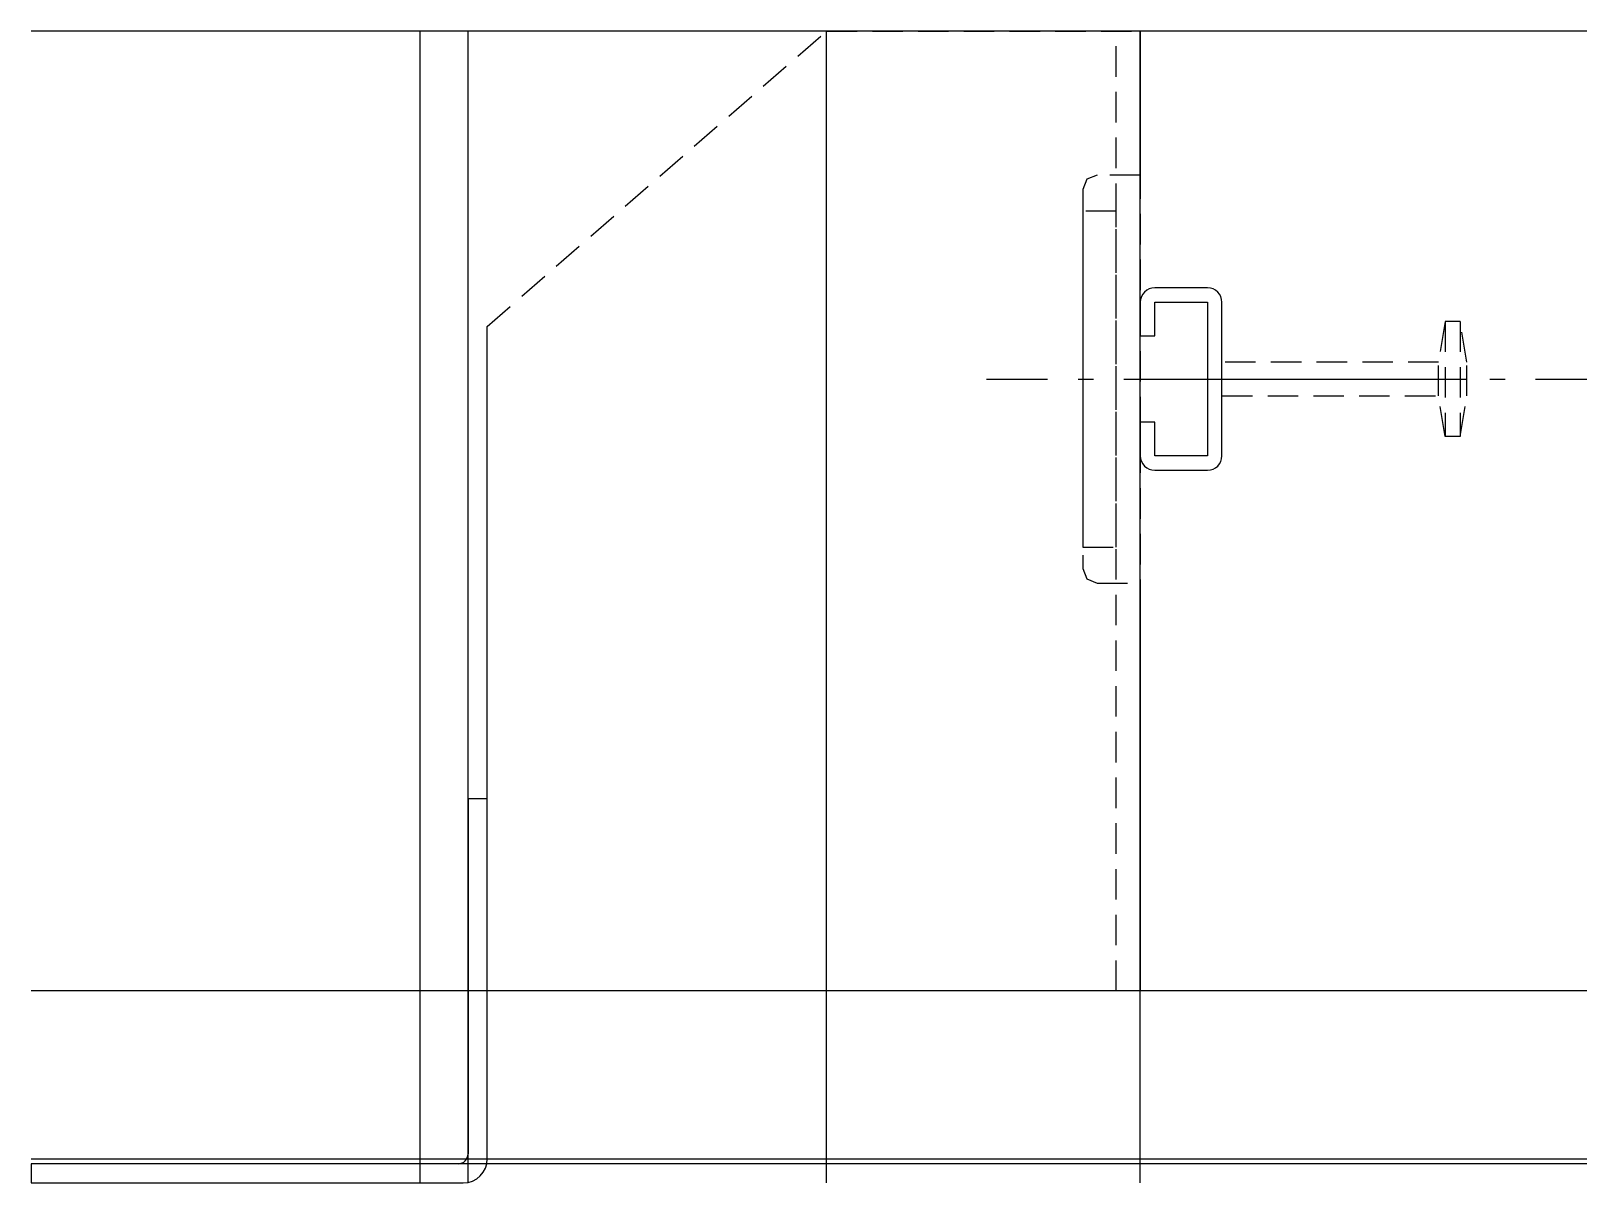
# Model space of a CAD drawing. Extents: x -81 to 243, y -5 to 235.
import ezdxf

# ---------------------------------------------------------------- set-up
doc = ezdxf.new("R2010")
doc.units = 0
doc.linetypes.add('CENTER', pattern=[28.575, 12.7, -6.35, 3.175, -6.35])
doc.linetypes.add('HIDDEN', pattern=[9.525, 6.35, -3.175])
doc.layers.get('0').update_dxf_attribs({"linetype": 'CONTINUOUS'})

msp = doc.modelspace()

# ---------------------------------------------------------------- linework, layer by layer
at = {"linetype": 'CONTINUOUS'}
for p, q in [((243, 235), (-81, 235)), ((0, -5), (0, 235)), ((10, -5), (10, 235)), ((84.67, -5), (84.67, 235)), ((150, -5), (150, 235)), ((150, 235), (150, 205)), ((150, 143.5), (150, 181.5)), ((164, 181.5), (153, 181.5)), ((150, 178.5), (150, 171.5)), ((153, 171.5), (153, 178.5)), ((153, 178.5), (164, 178.5)), ((164, 178.5), (164, 146.5)), ((167, 146.5), (167, 178.5)), ((14, 35), (14, 173.48)), ((150, 171.5), (153, 171.5)), ((150, 162.5), (218, 162.5)), ((153, 153.5), (150, 153.5)), ((150, 153.5), (150, 146.5)), ((153, 146.5), (153, 153.5)), ((164, 146.5), (153, 146.5)), ((153, 143.5), (164, 143.5)), ((150, 120), (150, 35)), ((10, 75), (10, 1.07)), ((14, 75), (10, 75)), ((14, 0), (14, 75)), ((243, 35), (-81, 35)), ((-81, 0), (243, 0)), ((243, -1), (-81, -1)), ((7.93, -1), (-81, -1)), ((-81, -1), (-81, -5)), ((-81, -5), (9, -5))]:
    msp.add_line(p, q, dxfattribs=at)
at = {"linetype": 'HIDDEN'}
for p, q in [((14, 173.48), (84.67, 235)), ((84.67, 235), (150, 235)), ((145, 35), (145, 235)), ((150, 235), (150, 35)), ((138.88, 204.12), (138, 202)), ((141, 205), (138.88, 204.12)), ((150, 205), (141, 205)), ((138, 202), (138, 123)), ((145, 197.5), (138, 197.5)), ((138, 197.5), (138, 127.5)), ((145, 127.5), (145, 197.5)), ((213.49, 174.5), (212.12, 166)), ((213.49, 174.5), (213.49, 150.5)), ((216.63, 174.5), (213.49, 174.5)), ((216.63, 174.5), (216.63, 150.5)), ((218, 166), (216.63, 174.5)), ((212.12, 166), (167, 166)), ((212.12, 159), (212.12, 166)), ((218, 159), (218, 166)), ((167, 159), (212.12, 159)), ((213.49, 150.5), (212.12, 159)), ((216.63, 150.5), (218, 159)), ((216.63, 150.5), (213.49, 150.5)), ((138, 127.5), (145, 127.5)), ((138, 123), (138.88, 120.88)), ((138.88, 120.88), (141, 120)), ((141, 120), (150, 120)), ((150, 35), (14, 35))]:
    msp.add_line(p, q, dxfattribs=at)
at = {"linetype": 'CENTER'}
msp.add_line((118, 162.5), (243, 162.5), dxfattribs=at)
at = {"linetype": 'CONTINUOUS'}
for centre, radius, start, end in [((153, 178.5), 3, 90, 180), ((164, 178.5), 3, 0, 90), ((153, 146.5), 3, 180, 270), ((164, 146.5), 3, 270, 0), ((7.93, 1.07), 2.07, 270, 0), ((9, 0), 5, 270, 0)]:
    msp.add_arc(centre, radius, start, end, dxfattribs=at)

doc.saveas('drawing.dxf')
